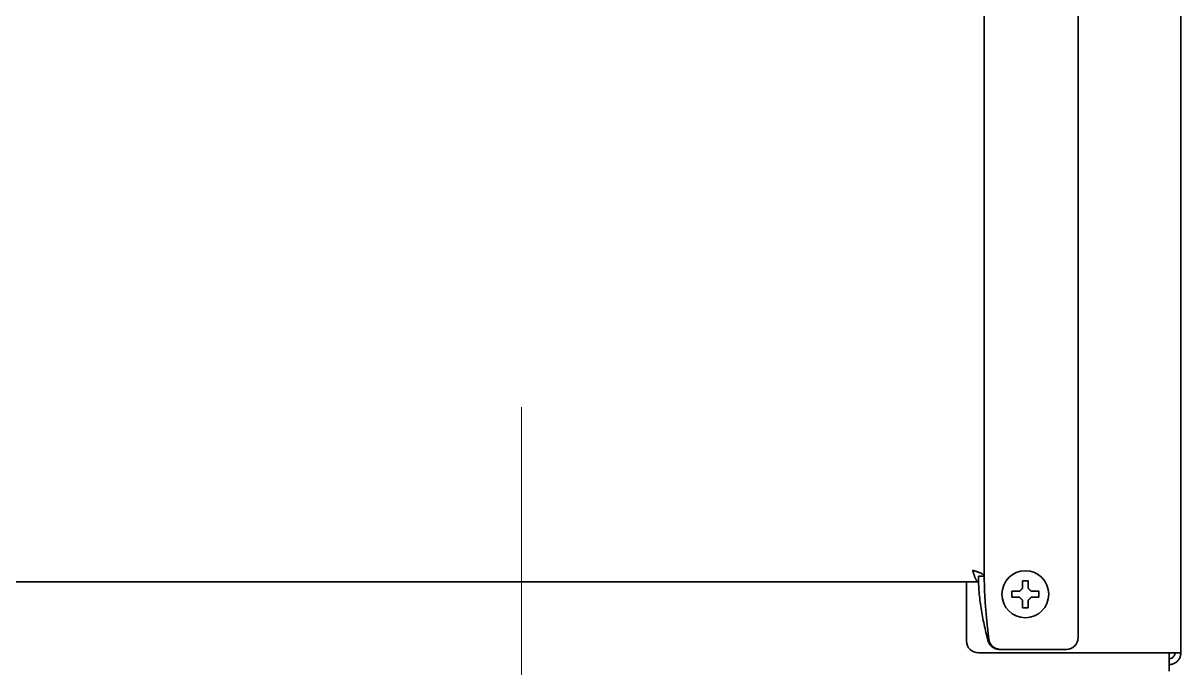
# Model space of a CAD drawing. Extents: x 5987 to 10491, y -672 to 3388.
# Drawn here: x 6661.3 to 6858.6, y 1371.4 to 1481.3 of the extents above; entities that cross this region are included whole.
import ezdxf

# ---------------------------------------------------------------- set-up
doc = ezdxf.new("R2010")
doc.units = 0
doc.header["$LTSCALE"] = 5
doc.layers.get('0').update_dxf_attribs({"linetype": 'CONTINUOUS', "lineweight": 0})
doc.layers.add('1', color=7, linetype='CONTINUOUS', true_color=0xffffff)

msp = doc.modelspace()

# ---------------------------------------------------------------- linework, layer by layer
at = {"color": 3}
msp.add_line((6746.2, 1415.82), (6746.2, 1315.82), dxfattribs=at)
at = {"layer": '1', "color": 7, "linetype": 'Continuous', "lineweight": 35}
for p, q in [((6858.57, 2073.35), (6858.57, 1373.93)), ((6825.07, 1387.03), (6825.07, 2068.68)), ((6841.07, 1376.53), (6841.07, 2066.03)), ((6825.07, 1387.03), (6824.07, 1387.03)), ((6824.07, 1386.03), (6824.07, 1387.03)), ((6520.07, 1386.03), (6824.07, 1386.03)), ((6822.07, 1386.03), (6822.07, 1375.93)), ((6829.77, 1383.93), (6829.77, 1384.43)), ((6829.77, 1383.43), (6829.77, 1383.93)), ((6834.37, 1384.43), (6834.37, 1383.93)), ((6834.37, 1383.93), (6834.37, 1383.43)), ((6824.07, 1373.93), (6856.57, 1373.93)), ((6827.67, 1374.53), (6827.89, 1374.53)), ((6839.07, 1374.53), (6827.89, 1374.53)), ((6856.57, 1372.83), (6856.57, 1373.93)), ((6856.57, 1373.93), (6858.57, 1373.93)), ((6856.57, 1370.83), (6856.57, 1372.83))]:
    msp.add_line(p, q, dxfattribs=at)
msp.add_circle((6832.07, 1383.93), 4, dxfattribs=at)
for centre, start, end in [((6824.07, 1375.93), 180, 270), ((6839.07, 1376.53), 270, 0)]:
    msp.add_arc(centre, 2, start, end, dxfattribs=at)
for points in [[(6823.07, 1388.03), (6823.1, 1387.95), (6823.14, 1387.8), (6823.22, 1387.58), (6823.29, 1387.36), (6823.36, 1387.16), (6823.43, 1386.96), (6823.5, 1386.78), (6823.57, 1386.61), (6823.64, 1386.46), (6823.72, 1386.33), (6823.79, 1386.22), (6823.86, 1386.13), (6823.93, 1386.07), (6824, 1386.03), (6824.05, 1386.03), (6824.07, 1386.03)], [(6823.07, 1388.03), (6823.15, 1388), (6823.3, 1387.95), (6823.52, 1387.88), (6823.73, 1387.81), (6823.94, 1387.74), (6824.14, 1387.67), (6824.32, 1387.6), (6824.49, 1387.53), (6824.64, 1387.45), (6824.77, 1387.38), (6824.88, 1387.31), (6824.96, 1387.24), (6825.03, 1387.17), (6825.06, 1387.1), (6825.07, 1387.05), (6825.07, 1387.03)], [(6831.57, 1384.93), (6831.57, 1384.98), (6831.57, 1385.09), (6831.57, 1385.25), (6831.57, 1385.41), (6831.57, 1385.56), (6831.57, 1385.72), (6831.57, 1385.87), (6831.57, 1386.04), (6831.57, 1386.16), (6831.57, 1386.23)], [(6831.57, 1386.23), (6831.74, 1386.23), (6832.07, 1386.23), (6832.41, 1386.23), (6832.57, 1386.23)], [(6831.07, 1383.43), (6831.02, 1383.43), (6830.91, 1383.43), (6830.75, 1383.43), (6830.59, 1383.43), (6830.43, 1383.43), (6830.28, 1383.43), (6830.13, 1383.43), (6829.96, 1383.43), (6829.84, 1383.43), (6829.77, 1383.43)], [(6831.07, 1384.43), (6831.1, 1384.45), (6831.14, 1384.5), (6831.22, 1384.57), (6831.29, 1384.64), (6831.36, 1384.71), (6831.43, 1384.78), (6831.5, 1384.85), (6831.55, 1384.9), (6831.57, 1384.93)], [(6831.57, 1382.93), (6831.55, 1382.95), (6831.5, 1383), (6831.42, 1383.08), (6831.35, 1383.15), (6831.28, 1383.22), (6831.21, 1383.29), (6831.14, 1383.36), (6831.1, 1383.4), (6831.07, 1383.43)], [(6832.57, 1384.93), (6832.6, 1384.9), (6832.65, 1384.85), (6832.72, 1384.78), (6832.8, 1384.7), (6832.87, 1384.63), (6832.93, 1384.56), (6833, 1384.5), (6833.05, 1384.45), (6833.07, 1384.43)], [(6833.07, 1383.43), (6833.05, 1383.4), (6833, 1383.35), (6832.93, 1383.28), (6832.86, 1383.21), (6832.79, 1383.14), (6832.72, 1383.07), (6832.64, 1383), (6832.6, 1382.95), (6832.57, 1382.93)], [(6833.07, 1384.43), (6833.13, 1384.43), (6833.24, 1384.43), (6833.4, 1384.43), (6833.56, 1384.43), (6833.71, 1384.43), (6833.86, 1384.43), (6834.02, 1384.43), (6834.19, 1384.43), (6834.31, 1384.43), (6834.37, 1384.43)], [(6832.57, 1381.63), (6832.41, 1381.63), (6832.07, 1381.63), (6831.74, 1381.63), (6831.57, 1381.63)], [(6832.57, 1382.93), (6832.57, 1382.87), (6832.57, 1382.76), (6832.57, 1382.6), (6832.57, 1382.44), (6832.57, 1382.29), (6832.57, 1382.14), (6832.57, 1381.98), (6832.57, 1381.81), (6832.57, 1381.69), (6832.57, 1381.63)], [(6856.57, 1371.93), (6856.65, 1371.93), (6856.81, 1371.94), (6857.05, 1371.98), (6857.28, 1372.05), (6857.5, 1372.15), (6857.71, 1372.28), (6857.9, 1372.43), (6858.07, 1372.6), (6858.22, 1372.79), (6858.35, 1372.99), (6858.45, 1373.22), (6858.52, 1373.45), (6858.56, 1373.68), (6858.57, 1373.85), (6858.57, 1373.93)]]:
    msp.add_open_spline(points, degree=3, dxfattribs=at)
for points, knots in [([(6825.7, 1376.04), (6825.58, 1376.5), (6825.47, 1376.95), (6825.26, 1377.87), (6825.15, 1378.33), (6824.95, 1379.24), (6824.86, 1379.7), (6824.69, 1380.62), (6824.6, 1381.07), (6824.46, 1381.99), (6824.39, 1382.45), (6824.28, 1383.36), (6824.23, 1383.82), (6824.15, 1384.74), (6824.12, 1385.19), (6824.08, 1386.11), (6824.07, 1386.57), (6824.07, 1387.03)], [0, 0, 0, 0, 0.125, 0.125, 0.25, 0.25, 0.375, 0.375, 0.5, 0.5, 0.625, 0.625, 0.75, 0.75, 0.875, 0.875, 1, 1, 1, 1]), ([(6825.85, 1376.28), (6825.82, 1376.53), (6825.69, 1377.61), (6825.48, 1379.53), (6825.25, 1382.03), (6825.11, 1384.53), (6825.07, 1386.19), (6825.07, 1387.03)], [0, 0, 0, 0, 0.069713, 0.302284, 0.534856, 0.767428, 1, 1, 1, 1]), ([(6832.57, 1386.23), (6832.57, 1386.02), (6832.57, 1385.81), (6832.57, 1385.49), (6832.57, 1385.38), (6832.57, 1385.15), (6832.57, 1385.04), (6832.57, 1384.93)], [0, 0, 0, 0, 0.5, 0.5, 0.75, 0.75, 1, 1, 1, 1]), ([(6829.77, 1384.43), (6829.98, 1384.43), (6830.19, 1384.43), (6830.51, 1384.43), (6830.62, 1384.43), (6830.84, 1384.43), (6830.96, 1384.43), (6831.07, 1384.43)], [0, 0, 0, 0, 0.5, 0.5, 0.75, 0.75, 1, 1, 1, 1]), ([(6834.37, 1383.43), (6834.17, 1383.43), (6833.96, 1383.43), (6833.64, 1383.43), (6833.53, 1383.43), (6833.3, 1383.43), (6833.19, 1383.43), (6833.07, 1383.43)], [0, 0, 0, 0, 0.5, 0.5, 0.75, 0.75, 1, 1, 1, 1]), ([(6831.57, 1381.63), (6831.57, 1381.83), (6831.57, 1382.04), (6831.57, 1382.36), (6831.57, 1382.47), (6831.57, 1382.7), (6831.57, 1382.81), (6831.57, 1382.93)], [0, 0, 0, 0, 0.5, 0.5, 0.75, 0.75, 1, 1, 1, 1]), ([(6826.07, 1375.28), (6826.03, 1375.33), (6825.99, 1375.39), (6825.91, 1375.51), (6825.87, 1375.57), (6825.81, 1375.7), (6825.78, 1375.76), (6825.75, 1375.87), (6825.73, 1375.9), (6825.71, 1375.97), (6825.7, 1376), (6825.7, 1376.04)], [0, 0, 0, 0, 0.25, 0.25, 0.5, 0.5, 0.75, 0.75, 0.875, 0.875, 1, 1, 1, 1]), ([(6825.85, 1376.28), (6825.86, 1376.22), (6825.88, 1376.1), (6825.91, 1375.98), (6825.95, 1375.86), (6825.97, 1375.81), (6826.02, 1375.7), (6826.04, 1375.64), (6826.07, 1375.59)], [0, 0, 0, 0, 0.25, 0.5, 0.5, 0.75, 0.75, 1, 1, 1, 1]), ([(6826.07, 1375.59), (6826.12, 1375.51), (6826.17, 1375.43), (6826.28, 1375.28), (6826.33, 1375.21), (6826.43, 1375.11), (6826.46, 1375.08), (6826.53, 1375.02), (6826.57, 1374.99), (6826.68, 1374.91), (6826.75, 1374.86), (6826.87, 1374.79), (6826.91, 1374.76), (6826.97, 1374.73), (6826.99, 1374.72), (6827.04, 1374.7), (6827.06, 1374.7), (6827.16, 1374.65), (6827.25, 1374.62), (6827.43, 1374.57), (6827.52, 1374.56), (6827.65, 1374.54), (6827.7, 1374.53), (6827.79, 1374.53), (6827.84, 1374.53), (6827.89, 1374.53)], [0, 0, 0, 0, 0.125, 0.125, 0.25, 0.25, 0.3125, 0.3125, 0.375, 0.375, 0.5, 0.5, 0.5625, 0.5625, 0.59375, 0.59375, 0.625, 0.625, 0.75, 0.75, 0.875, 0.875, 0.9375, 0.9375, 1, 1, 1, 1]), ([(6827.67, 1374.53), (6827.59, 1374.53), (6827.51, 1374.53), (6827.36, 1374.55), (6827.29, 1374.56), (6827.14, 1374.59), (6827.07, 1374.61), (6826.98, 1374.64), (6826.96, 1374.65), (6826.92, 1374.66), (6826.87, 1374.68), (6826.82, 1374.71), (6826.72, 1374.75), (6826.65, 1374.79), (6826.52, 1374.87), (6826.46, 1374.91), (6826.38, 1374.97), (6826.37, 1374.98), (6826.34, 1375.01), (6826.3, 1375.04), (6826.25, 1375.08), (6826.17, 1375.16), (6826.12, 1375.22), (6826.07, 1375.28)], [0, 0, 0, 0, 0.125, 0.125, 0.25, 0.25, 0.375, 0.375, 0.40625, 0.40625, 0.4375, 0.5, 0.5, 0.625, 0.625, 0.75, 0.75, 0.78125, 0.78125, 0.8125, 0.875, 0.875, 1, 1, 1, 1]), ([(6856.57, 1372.93), (6856.64, 1372.93), (6856.7, 1372.93), (6856.83, 1372.96), (6856.9, 1372.98), (6857.02, 1373.03), (6857.07, 1373.06), (6857.18, 1373.13), (6857.23, 1373.17), (6857.33, 1373.27), (6857.37, 1373.32), (6857.44, 1373.42), (6857.47, 1373.48), (6857.52, 1373.6), (6857.54, 1373.67), (6857.57, 1373.8), (6857.57, 1373.86), (6857.57, 1373.93)], [0, 0, 0, 0, 0.125, 0.125, 0.25, 0.25, 0.375, 0.375, 0.5, 0.5, 0.625, 0.625, 0.75, 0.75, 0.875, 0.875, 1, 1, 1, 1])]:
    msp.add_open_spline(points, degree=3, knots=knots, dxfattribs=at)

doc.saveas('drawing.dxf')
